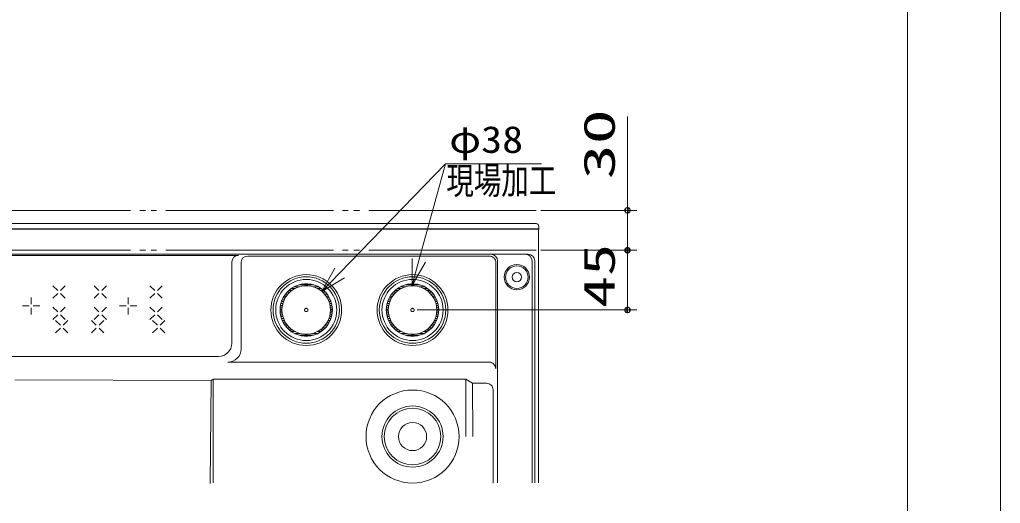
# Model space of a CAD drawing. Units: millimetres on the paper. Extents: x -305 to 305, y -152 to 152.
# Drawn here: x 13.5 to 119, y -52 to 0 of the extents above; entities that cross this region are included whole.
import ezdxf
from ezdxf.enums import TextEntityAlignment as Align

# ---------------------------------------------------------------- set-up
doc = ezdxf.new("R2010")
doc.units = ezdxf.units.MM
doc.linetypes.add('LONG_CHAIN', pattern=[21, 18, -1, 1, -1])
doc.linetypes.add('LONG_DOUBLE_CHAIN', pattern=[21.8, 18, -1, 0.6, -0.6, 0.6, -1])
for name, color, linetype, lineweight in [('0-1_RV', 7, 'Continuous', 9), ('0-2_0', 7, 'Continuous', 9), ('0-5_図面枠', 3, 'Continuous', 9), ('0-6_DEFPOINTS', 7, 'Continuous', 9)]:
    doc.layers.add(name, color=color, linetype=linetype, lineweight=lineweight)
doc.styles.add('ＭＳ ゴシック', font='')
doc.styles.get('ＭＳ ゴシック').set_extended_font_data('MS Gothic')

# ---------------------------------------------------------------- blocks, each defined once
blk = doc.blocks.new('_DOTSMALL')
at = {"layer": '0-2_0'}
for p, q in [((0.0746, 0.1), (-0.0746, 0.1)), ((0.1223, -0.0248), (-0.1223, -0.0248))]:
    blk.add_line(p, q, dxfattribs=at)
for points in [[(0.125, 0), (0.124, 0.0157), (0.1211, 0.0311), (0.1162, 0.046), (0.1095, 0.0602), (0.1011, 0.0735), (0.0911, 0.0856), (0.0797, 0.0963), (0.067, 0.1055), (0.0532, 0.1131), (0.0386, 0.1189), (0.0234, 0.1228), (0.0078, 0.1248), (-0.0078, 0.1248), (-0.0234, 0.1228), (-0.0386, 0.1189), (-0.0532, 0.1131), (-0.067, 0.1055), (-0.0797, 0.0963), (-0.0911, 0.0856), (-0.1011, 0.0735), (-0.1095, 0.0602), (-0.1162, 0.046), (-0.1211, 0.0311), (-0.124, 0.0157), (-0.125, 0), (0, 0)], [(-0.125, 0), (-0.124, -0.0157), (-0.1211, -0.0311), (-0.1162, -0.046), (-0.1095, -0.0602), (-0.1011, -0.0735), (-0.0911, -0.0856), (-0.0797, -0.0963), (-0.067, -0.1055), (-0.0532, -0.1131), (-0.0386, -0.1189), (-0.0234, -0.1228), (-0.0078, -0.1248), (0.0078, -0.1248), (0.0234, -0.1228), (0.0386, -0.1189), (0.0532, -0.1131), (0.067, -0.1055), (0.0797, -0.0963), (0.0911, -0.0856), (0.1011, -0.0735), (0.1095, -0.0602), (0.1162, -0.046), (0.1211, -0.0311), (0.124, -0.0157), (0.125, 0), (0, 0)]]:
    blk.add_lwpolyline(points, close=True, dxfattribs=at)
blk = doc.blocks.new('_OPEN30')
at = {"layer": '0-2_0'}
blk.add_line((0, 0), (-1, 0), dxfattribs=at)
blk.add_lwpolyline([(-1, 0.2679), (0, 0), (-1, -0.2679)], dxfattribs=at)

msp = doc.modelspace()

# ---------------------------------------------------------------- linework, layer by layer
at = {"layer": '0-1_RV'}
for p, q in [((78.893, -20.504), (78.893, -10.409)), ((59.315, -15.513), (47.952, -27.228)), ((69.57, -20.504), (79.893, -20.504)), ((78.893, -20.504), (78.893, -24.789)), ((69.07, -21.932), (-31.359, -21.932)), ((69.343, -49.804), (69.343, -22.516)), ((78.893, -22.824), (78.893, -25.144)), ((68.213, -25.218), (-26.645, -25.218)), ((67.927, -25.23), (64.213, -25.23)), ((69.57, -24.789), (79.893, -24.789)), ((69.57, -24.789), (79.893, -24.789)), ((78.893, -24.789), (78.893, -31.218)), ((-26.52, -25.343), (37.07, -25.343)), ((36.355, -26.057), (36.355, -34.789)), ((37.346, -35.402), (37.346, -26.132)), ((38.06, -25.418), (64.025, -25.418)), ((64.726, -37.546), (64.739, -26.133)), ((64.927, -25.945), (64.927, -49.804)), ((68.641, -49.804), (68.641, -25.945)), ((68.927, -49.804), (68.927, -25.932)), ((17.127, -28.633), (17.632, -29.138)), ((17.632, -29.441), (17.127, -29.946)), ((17.936, -29.138), (18.441, -28.633)), ((18.441, -29.946), (17.936, -29.441)), ((21.556, -28.633), (22.061, -29.138)), ((22.061, -29.441), (21.556, -29.946)), ((22.364, -29.138), (22.869, -28.633)), ((22.869, -29.946), (22.364, -29.441)), ((27.556, -28.633), (28.061, -29.138)), ((28.061, -29.441), (27.556, -29.946)), ((28.364, -29.138), (28.869, -28.633)), ((28.869, -29.946), (28.364, -29.441)), ((42.385, -29.518), (42.107, -29.518)), ((42.578, -29.318), (42.273, -29.318)), ((42.819, -29.118), (42.478, -29.118)), ((43.138, -28.918), (42.73, -28.918)), ((43.629, -28.718), (43.058, -28.718)), ((45.162, -28.518), (43.548, -28.518)), ((45.653, -28.718), (45.081, -28.718)), ((45.98, -28.918), (45.573, -28.918)), ((46.233, -29.118), (45.892, -29.118)), ((46.438, -29.318), (46.133, -29.318)), ((46.604, -29.518), (46.326, -29.518)), ((53.813, -29.518), (53.536, -29.518)), ((54.006, -29.318), (53.701, -29.318)), ((54.248, -29.118), (53.907, -29.118)), ((54.567, -28.918), (54.159, -28.918)), ((55.058, -28.718), (54.486, -28.718)), ((56.591, -28.518), (54.977, -28.518)), ((57.082, -28.718), (56.51, -28.718)), ((57.409, -28.918), (57.001, -28.918)), ((57.661, -29.118), (57.32, -29.118)), ((57.867, -29.318), (57.562, -29.318)), ((58.032, -29.518), (57.755, -29.518)), ((14.784, -29.861), (14.784, -30.575)), ((25.213, -29.861), (25.213, -30.575)), ((41.847, -30.518), (41.622, -30.518)), ((41.912, -30.318), (41.687, -30.318)), ((41.997, -30.118), (41.761, -30.118)), ((42.099, -29.918), (41.855, -29.918)), ((42.226, -29.718), (41.972, -29.718)), ((46.739, -29.718), (46.485, -29.718)), ((46.856, -29.918), (46.612, -29.918)), ((46.95, -30.118), (46.713, -30.118)), ((47.024, -30.318), (46.799, -30.318)), ((47.089, -30.518), (46.864, -30.518)), ((53.276, -30.518), (53.051, -30.518)), ((53.341, -30.318), (53.116, -30.318)), ((53.426, -30.118), (53.19, -30.118)), ((53.527, -29.918), (53.284, -29.918)), ((53.654, -29.718), (53.401, -29.718)), ((58.167, -29.718), (57.914, -29.718)), ((58.284, -29.918), (58.041, -29.918)), ((58.378, -30.118), (58.142, -30.118)), ((58.452, -30.318), (58.227, -30.318)), ((58.517, -30.518), (58.292, -30.518)), ((14.57, -30.789), (13.855, -30.789)), ((14.784, -31.718), (14.784, -31.004)), ((14.998, -30.789), (15.713, -30.789)), ((17.127, -30.918), (17.632, -31.423)), ((17.936, -31.423), (18.441, -30.918)), ((21.556, -30.918), (22.061, -31.423)), ((22.364, -31.423), (22.869, -30.918)), ((24.998, -30.789), (24.284, -30.789)), ((25.213, -31.718), (25.213, -31.004)), ((25.427, -30.789), (26.141, -30.789)), ((27.556, -30.918), (28.061, -31.423)), ((28.364, -31.423), (28.869, -30.918)), ((41.755, -31.118), (41.54, -31.118)), ((41.756, -31.334), (41.541, -31.334)), ((41.767, -30.918), (41.553, -30.918)), ((41.768, -31.534), (41.554, -31.534)), ((41.802, -30.718), (41.584, -30.718)), ((47.127, -30.718), (46.909, -30.718)), ((47.157, -31.534), (46.943, -31.534)), ((47.158, -30.918), (46.944, -30.918)), ((47.17, -31.334), (46.955, -31.334)), ((47.171, -31.118), (46.956, -31.118)), ((53.183, -31.118), (52.969, -31.118)), ((53.184, -31.334), (52.97, -31.334)), ((53.196, -30.918), (52.981, -30.918)), ((53.197, -31.534), (52.982, -31.534)), ((53.23, -30.718), (53.013, -30.718)), ((56.284, -31.218), (79.893, -31.218)), ((58.555, -30.718), (58.338, -30.718)), ((58.586, -31.534), (58.371, -31.534)), ((58.587, -30.918), (58.372, -30.918)), ((58.598, -31.334), (58.384, -31.334)), ((58.599, -31.118), (58.385, -31.118)), ((17.632, -31.726), (17.127, -32.232)), ((17.413, -32.347), (17.918, -32.852)), ((18.441, -32.232), (17.936, -31.726)), ((18.221, -32.852), (18.726, -32.347)), ((21.27, -32.347), (21.775, -32.852)), ((22.061, -31.726), (21.556, -32.232)), ((22.078, -32.852), (22.583, -32.347)), ((22.869, -32.232), (22.364, -31.726)), ((28.061, -31.726), (27.556, -32.232)), ((27.842, -32.347), (28.347, -32.852)), ((28.869, -32.232), (28.364, -31.726)), ((28.65, -32.852), (29.155, -32.347)), ((41.805, -31.734), (41.587, -31.734)), ((41.852, -31.934), (41.627, -31.934)), ((41.917, -32.134), (41.692, -32.134)), ((42.005, -32.334), (41.768, -32.334)), ((42.109, -32.534), (41.863, -32.534)), ((46.848, -32.534), (46.602, -32.534)), ((46.942, -32.334), (46.706, -32.334)), ((47.019, -32.134), (46.794, -32.134)), ((47.084, -31.934), (46.859, -31.934)), ((47.124, -31.734), (46.906, -31.734)), ((53.233, -31.734), (53.016, -31.734)), ((53.281, -31.934), (53.056, -31.934)), ((53.346, -32.134), (53.121, -32.134)), ((53.433, -32.334), (53.197, -32.334)), ((53.537, -32.534), (53.291, -32.534)), ((58.277, -32.534), (58.031, -32.534)), ((58.371, -32.334), (58.135, -32.334)), ((58.447, -32.134), (58.222, -32.134)), ((58.512, -31.934), (58.287, -31.934)), ((58.552, -31.734), (58.335, -31.734)), ((17.918, -33.155), (17.413, -33.66)), ((18.726, -33.66), (18.221, -33.155)), ((21.775, -33.155), (21.27, -33.66)), ((22.583, -33.66), (22.078, -33.155)), ((28.347, -33.155), (27.842, -33.66)), ((29.155, -33.66), (28.65, -33.155)), ((42.236, -32.734), (41.982, -32.734)), ((42.398, -32.934), (42.12, -32.934)), ((42.595, -33.134), (42.286, -33.134)), ((42.841, -33.334), (42.495, -33.334)), ((43.167, -33.534), (42.752, -33.534)), ((43.691, -33.734), (43.087, -33.734)), ((45.624, -33.734), (45.02, -33.734)), ((45.959, -33.534), (45.544, -33.534)), ((46.216, -33.334), (45.87, -33.334)), ((46.425, -33.134), (46.116, -33.134)), ((46.59, -32.934), (46.313, -32.934)), ((46.728, -32.734), (46.475, -32.734)), ((53.664, -32.734), (53.411, -32.734)), ((53.827, -32.934), (53.549, -32.934)), ((54.023, -33.134), (53.714, -33.134)), ((54.269, -33.334), (53.924, -33.334)), ((54.595, -33.534), (54.181, -33.534)), ((55.12, -33.734), (54.515, -33.734)), ((57.053, -33.734), (56.448, -33.734)), ((57.387, -33.534), (56.973, -33.534)), ((57.644, -33.334), (57.299, -33.334)), ((57.854, -33.134), (57.545, -33.134)), ((58.019, -32.934), (57.741, -32.934)), ((58.157, -32.734), (57.904, -32.734)), ((45.101, -33.934), (43.61, -33.934)), ((56.529, -33.934), (55.039, -33.934)), ((34.927, -36.218), (-9.93, -36.218)), ((35.917, -36.831), (64.011, -36.831)), ((34.121, -38.79), (13.039, -38.715)), ((34.03, -49.89), (34.121, -38.79)), ((34.355, -38.646), (34.355, -49.804)), ((61.498, -44.825), (61.498, -38.646)), ((62.229, -39.094), (61.498, -38.646)), ((62.276, -44.825), (62.229, -39.094)), ((62.229, -39.094), (63.733, -39.094)), ((64.441, -49.829), (64.447, -39.809))]:
    msp.add_line(p, q, dxfattribs=at)
at = {"layer": '0-1_RV', "linetype": 'LONG_CHAIN'}
msp.add_line((69.07, -24.789), (66.403, -24.789), dxfattribs=at)
at = {"layer": '0-1_RV'}
for points in [[(69.634, -15.513), (59.315, -15.513), (56.47, -25.89)], [(69.355, -22.218), (69.355, -22.504), (-31.359, -22.504)], [(69.355, -22.504), (69.343, -22.516), (-31.346, -22.516)], [(47.177, -31.218), (47.155, -30.864), (47.088, -30.516), (46.979, -30.179), (46.828, -29.859), (46.638, -29.559), (46.412, -29.286), (46.154, -29.044), (45.867, -28.836), (45.557, -28.665), (45.227, -28.534), (44.884, -28.446), (44.533, -28.402), (44.178, -28.402), (43.827, -28.446), (43.484, -28.534), (43.154, -28.665), (42.844, -28.836), (42.557, -29.044), (42.299, -29.286), (42.073, -29.559), (41.883, -29.859), (41.732, -30.179), (41.623, -30.516), (41.556, -30.864), (41.534, -31.218), (41.748, -31.218), (41.769, -30.891), (41.83, -30.569), (41.931, -30.258), (42.071, -29.962), (42.246, -29.685), (42.455, -29.433), (42.694, -29.209), (42.958, -29.017), (43.245, -28.859), (43.55, -28.738), (43.867, -28.657), (44.192, -28.616), (44.519, -28.616)], [(58.605, -31.218), (58.583, -30.864), (58.517, -30.516), (58.407, -30.179), (58.256, -29.859), (58.067, -29.559), (57.841, -29.286), (57.582, -29.044), (57.296, -28.836), (56.985, -28.665), (56.656, -28.534), (56.313, -28.446), (55.961, -28.402), (55.607, -28.402), (55.255, -28.446), (54.912, -28.534), (54.583, -28.665), (54.272, -28.836), (53.986, -29.044), (53.727, -29.286), (53.501, -29.559), (53.312, -29.859), (53.161, -30.179), (53.051, -30.516), (52.985, -30.864), (52.963, -31.218), (53.177, -31.218), (53.197, -30.891), (53.259, -30.569), (53.36, -30.258), (53.499, -29.962), (53.675, -29.685), (53.883, -29.433), (54.122, -29.209), (54.387, -29.017), (54.674, -28.859), (54.978, -28.738), (55.295, -28.657), (55.62, -28.616), (55.948, -28.616)], [(44.519, -28.616), (44.844, -28.657), (45.161, -28.738), (45.465, -28.859), (45.752, -29.017), (46.017, -29.209), (46.256, -29.433), (46.465, -29.685), (46.64, -29.962), (46.779, -30.258), (46.881, -30.569), (46.942, -30.891), (46.963, -31.218), (47.177, -31.218)], [(55.948, -28.616), (56.273, -28.657), (56.59, -28.738), (56.894, -28.859), (57.181, -29.017), (57.446, -29.209), (57.685, -29.433), (57.893, -29.685), (58.069, -29.962), (58.208, -30.258), (58.309, -30.569), (58.371, -30.891), (58.391, -31.218), (58.605, -31.218)], [(41.534, -31.218), (41.556, -31.571), (41.623, -31.919), (41.732, -32.256), (41.883, -32.577), (42.073, -32.876), (42.299, -33.149), (42.557, -33.392), (42.844, -33.6), (43.154, -33.771), (43.484, -33.901), (43.827, -33.989), (44.178, -34.034), (44.533, -34.034), (44.884, -33.989), (45.227, -33.901), (45.557, -33.771), (45.867, -33.6), (46.154, -33.392), (46.412, -33.149), (46.638, -32.876), (46.828, -32.577), (46.979, -32.256), (47.088, -31.919), (47.155, -31.571), (47.177, -31.218), (46.963, -31.218), (46.942, -31.545), (46.881, -31.866), (46.779, -32.178), (46.64, -32.474), (46.465, -32.75), (46.256, -33.003), (46.017, -33.227), (45.752, -33.419), (45.465, -33.577), (45.161, -33.697), (44.844, -33.779), (44.519, -33.82), (44.192, -33.82)], [(44.192, -33.82), (43.867, -33.779), (43.55, -33.697), (43.245, -33.577), (42.958, -33.419), (42.694, -33.227), (42.455, -33.003), (42.246, -32.75), (42.071, -32.474), (41.931, -32.178), (41.83, -31.866), (41.769, -31.545), (41.748, -31.218), (41.534, -31.218)], [(52.963, -31.218), (52.985, -31.571), (53.051, -31.919), (53.161, -32.256), (53.312, -32.577), (53.501, -32.876), (53.727, -33.149), (53.986, -33.392), (54.272, -33.6), (54.583, -33.771), (54.912, -33.901), (55.255, -33.989), (55.607, -34.034), (55.961, -34.034), (56.313, -33.989), (56.656, -33.901), (56.985, -33.771), (57.296, -33.6), (57.582, -33.392), (57.841, -33.149), (58.067, -32.876), (58.256, -32.577), (58.407, -32.256), (58.517, -31.919), (58.583, -31.571), (58.605, -31.218), (58.391, -31.218), (58.371, -31.545), (58.309, -31.866), (58.208, -32.178), (58.069, -32.474), (57.893, -32.75), (57.685, -33.003), (57.446, -33.227), (57.181, -33.419), (56.894, -33.577), (56.59, -33.697), (56.273, -33.779), (55.948, -33.82), (55.62, -33.82)], [(55.62, -33.82), (55.295, -33.779), (54.978, -33.697), (54.674, -33.577), (54.387, -33.419), (54.122, -33.227), (53.883, -33.003), (53.675, -32.75), (53.499, -32.474), (53.36, -32.178), (53.259, -31.866), (53.197, -31.545), (53.177, -31.218), (52.963, -31.218)], [(61.498, -38.646), (34.355, -38.646), (34.121, -38.79)]]:
    msp.add_lwpolyline(points, dxfattribs=at)
at = {"layer": '0-1_RV', "linetype": 'LONG_DOUBLE_CHAIN'}
for points in [[(69.07, -20.504), (-34.216, -20.504), (-34.216, -49.58)], [(69.07, -24.789), (-29.93, -24.789), (-29.93, -49.804)]]:
    msp.add_lwpolyline(points, dxfattribs=at)
at = {"layer": '0-1_RV'}
for centre, radius in [((66.998, -27.682), 1.357), ((66.998, -27.682), 1.214), ((66.998, -27.682), 0.5), ((44.355, -31.218), 3.571), ((44.355, -31.218), 3.286), ((55.784, -31.218), 3.571), ((55.784, -31.218), 3.286), ((55.784, -44.825), 5), ((55.784, -44.825), 3.286), ((55.784, -44.825), 3.042), ((55.784, -44.825), 1.514)]:
    msp.add_circle(centre, radius, dxfattribs=at)
at = {"layer": '0-1_RV', "linetype": 'LONG_DOUBLE_CHAIN'}
for centre in [(44.355, -31.218), (55.784, -31.218)]:
    msp.add_circle(centre, 0.179, dxfattribs=at)
at = {"layer": '0-1_RV'}
for centre, radius, start, end in [((69.07, -22.218), 0.286, 0, 90), ((64.213, -25.945), 0.714, 0, 90), ((67.927, -25.945), 0.714, 0, 90), ((68.213, -25.932), 0.714, 0, 90), ((37.07, -26.057), 0.714, 90, 180), ((38.06, -26.132), 0.714, 90, 180), ((64.025, -26.132), 0.714, 359.93428, 90), ((34.927, -34.789), 1.429, 270, 0), ((35.917, -35.402), 1.429, 270, 0), ((64.011, -37.545), 0.714, 359.93428, 90), ((63.733, -39.809), 0.714, 359.96426, 90)]:
    msp.add_arc(centre, radius, start, end, dxfattribs=at)
for centre in [(44.355, -31.224), (55.784, -31.224)]:
    msp.add_ellipse(centre, major_axis=(0, 3.808), ratio=0.999999, dxfattribs=at)
at = {"layer": '0-5_図面枠'}
msp.add_lwpolyline([(-291.017, -138.498), (108.983, -138.498), (108.983, 138.502), (-291.017, 138.502)], close=True, dxfattribs=at)
at = {"layer": '0-6_DEFPOINTS'}
msp.add_line((118.983, -148.498), (118.983, 148.502), dxfattribs=at)

# ---------------------------------------------------------------- block references
at = {"layer": '0-1_RV'}
for name, p, xscale, yscale, rotation in [('_DOTSMALL', (78.893, -20.504), 2.32, 2.32, 90), ('_DOTSMALL', (78.893, -24.789), 2.32, 2.32, 270), ('_DOTSMALL', (78.893, -24.789), 2.32, 2.32, 90), ('_OPEN30', (55.737, -28.562), 2.77, 2.77, 254.66644), ('_OPEN30', (46.023, -29.216), 2.77, 2.77, 225.87169), ('_DOTSMALL', (78.893, -31.218), 2.32, 2.32, 270)]:
    msp.add_blockref(name, p, dxfattribs=dict(at, xscale=xscale, yscale=yscale, rotation=rotation))

# ---------------------------------------------------------------- texts
at = {"layer": '0-1_RV', "style": 'ＭＳ ゴシック'}
for s, height, width, p in [('30', 3.365, 1.65, (78.541, -17.184)), ('45', 3.367, 1.5, (78.541, -30.985))]:
    msp.add_text(s, height=height, rotation=90, dxfattribs=dict(at, width=width)).set_placement(p, align=Align.BOTTOM_LEFT)
for s, height, width, p in [('φ38', 2.886, 1.15, (59.728, -15.191)), ('現場加工', 2.889, 0.75, (59.42, -19.62))]:
    msp.add_text(s, height=height, dxfattribs=dict(at, width=width)).set_placement(p, align=Align.BOTTOM_LEFT)

doc.saveas('drawing.dxf')
